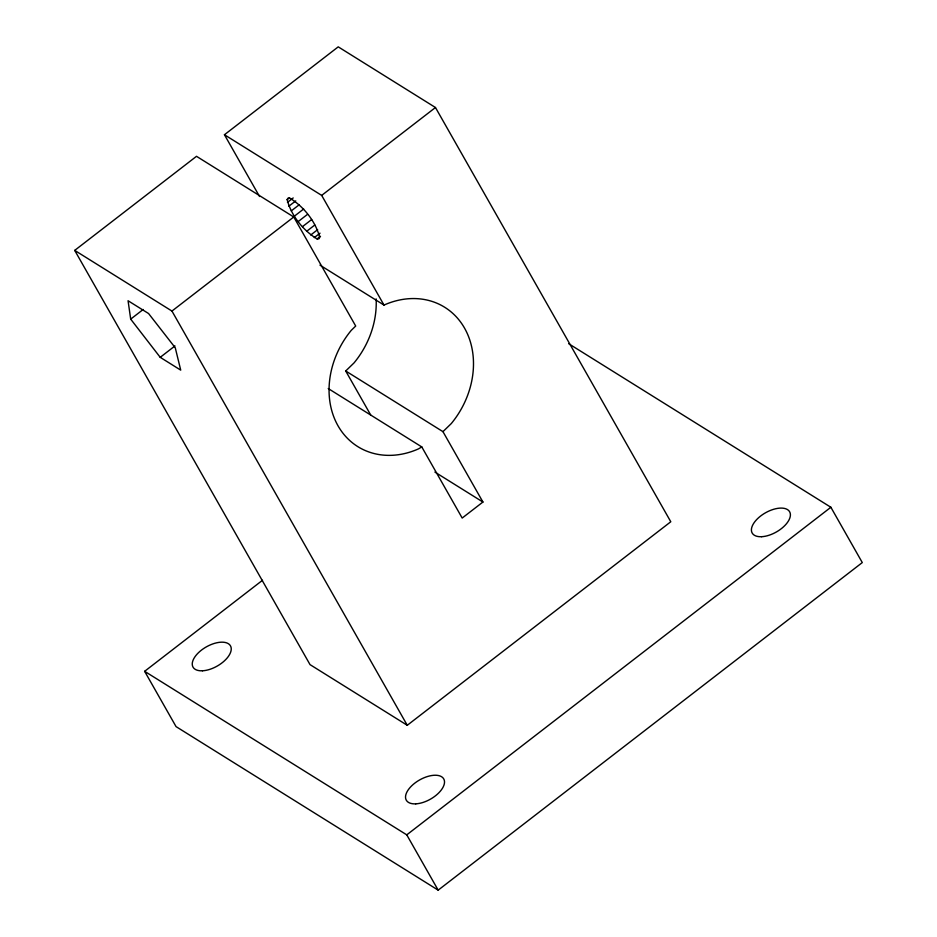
<?xml version="1.0" encoding="UTF-8"?>
<svg xmlns="http://www.w3.org/2000/svg" width="937" height="937" viewBox="0 0 937 937"><rect width="100%" height="100%" fill="white"/><g stroke="black" fill="none" stroke-linecap="round" stroke-linejoin="round"><path stroke-width="1.41" d="M287.144 199.628L287.94 198.164L289.791 198.094C303.775 206.679 315.605 221.413 319.704 237.389L318.908 238.853L317.057 238.923C303.073 230.338 291.231 215.592 287.144 199.628L289.439 197.848M370.689 414.974L345.706 370.982L354.057 362.888A82.116 67.968 -58 0 0 376.135 298.903M328.231 388.539L421.779 446.914L462.187 518.056L482.93 502.033L442.955 431.652L451.294 423.559A82.116 67.968 -58 0 0 464.529 328.102A82.116 67.968 -58 0 0 383.994 305.075L319.985 265.136M259.537 196.501L224.447 134.741L338.234 46.85L435.471 107.521L670.787 521.757L407.267 725.285L310.03 664.626L74.714 250.39L196.501 156.315L293.75 216.986L355.697 326.041L351.246 330.363A82.116 67.968 -58 0 0 338.023 425.82A82.116 67.968 -58 0 0 418.558 448.846L421.779 446.914M130.688 319.13L128.064 300.742L148.573 313.532L175.266 347.791L180.724 370.127L160.215 357.325L130.688 319.13L143.162 309.491M287.448 202.38L293.199 197.941M288.854 206.222L295.752 200.893M291.243 210.907L299.29 204.699M294.464 216.107L303.658 209.01M74.714 250.39L171.951 311.061L293.75 216.986M224.447 134.741L321.684 195.4L435.471 107.521M298.306 221.483L307.5 214.374M302.487 226.637L311.681 219.539M306.727 231.252L314.773 225.032M310.756 234.988L317.655 229.67M314.27 237.611L320.021 233.172M160.215 357.325L174.961 345.94M317.057 238.923L320.501 236.265M568.747 343.738L830.873 507.268L862.286 562.575L438.176 890.15L176.051 726.608L144.638 671.314L262.512 580.272M144.638 671.314L406.763 834.855L830.873 507.268M345.706 370.982L442.955 431.652M434.92 472.084L482.93 502.033M321.684 195.4L383.994 305.075M171.951 311.061L407.267 725.285M406.763 834.855L438.176 890.15M761.652 536.702A21.539 11.033 -29.6 0 0 790.395 514.507A21.539 11.033 -29.6 0 0 760.645 516.006A21.539 11.033 -29.6 0 0 761.652 536.702M415.782 803.852A21.539 11.033 -29.6 0 0 444.513 781.657A21.539 11.033 -29.6 0 0 414.763 783.156A21.539 11.033 -29.6 0 0 415.782 803.852M202.497 670.787A21.539 11.033 -29.6 0 0 231.24 648.591A21.539 11.033 -29.6 0 0 201.49 650.091A21.539 11.033 -29.6 0 0 202.497 670.787"/></g></svg>
